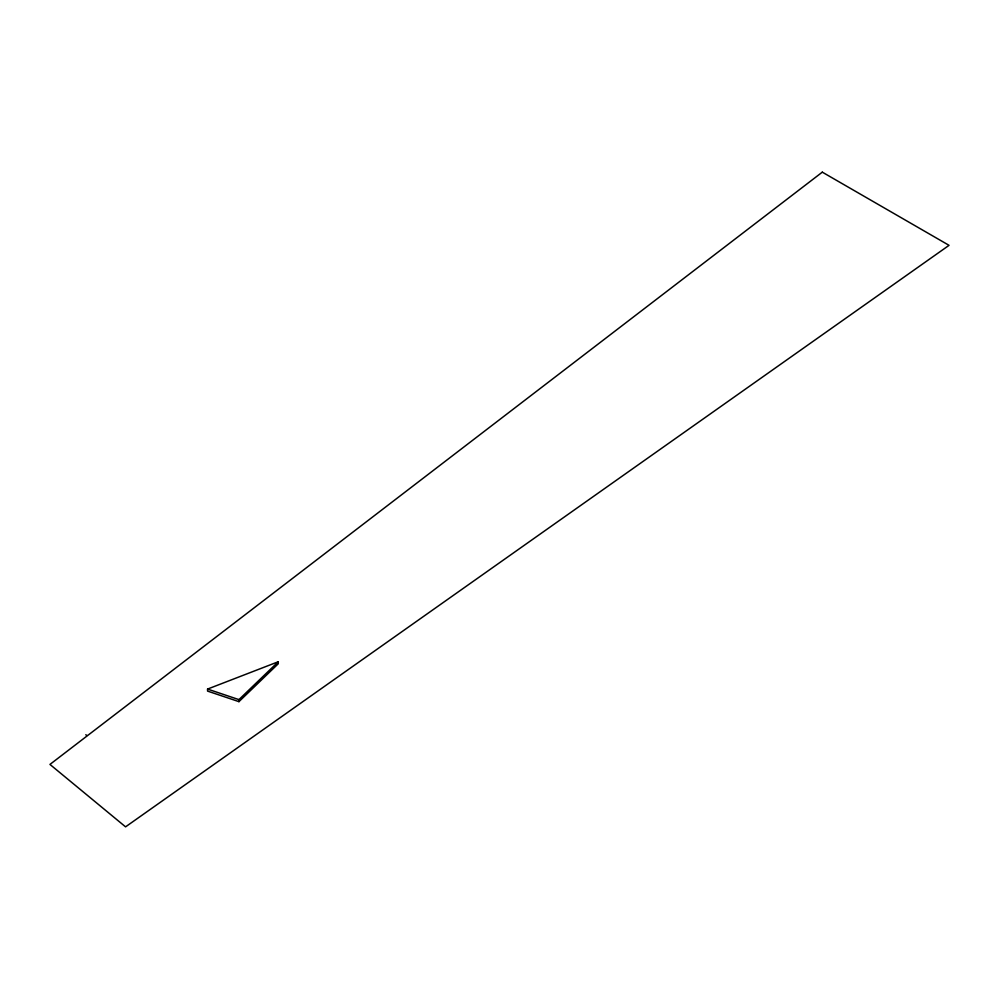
<?xml version="1.0" encoding="UTF-8"?>
<svg xmlns="http://www.w3.org/2000/svg" width="999" height="999" viewBox="0 0 999 999"><rect width="100%" height="100%" fill="white"/><g stroke="black" fill="none" stroke-linecap="round" stroke-linejoin="round"><path stroke-width="1.5" d="M238.936 701.648L238.936 699.625L278.271 661.75L278.271 663.761L238.936 701.648L207.567 691.096L207.567 689.073L278.271 661.75M207.567 689.073L238.936 699.625M85.764 734.777L86.925 735.451M822.302 172.153L49.95 764.422L125.562 826.847L949.05 245.329L822.302 172.153"/></g></svg>
